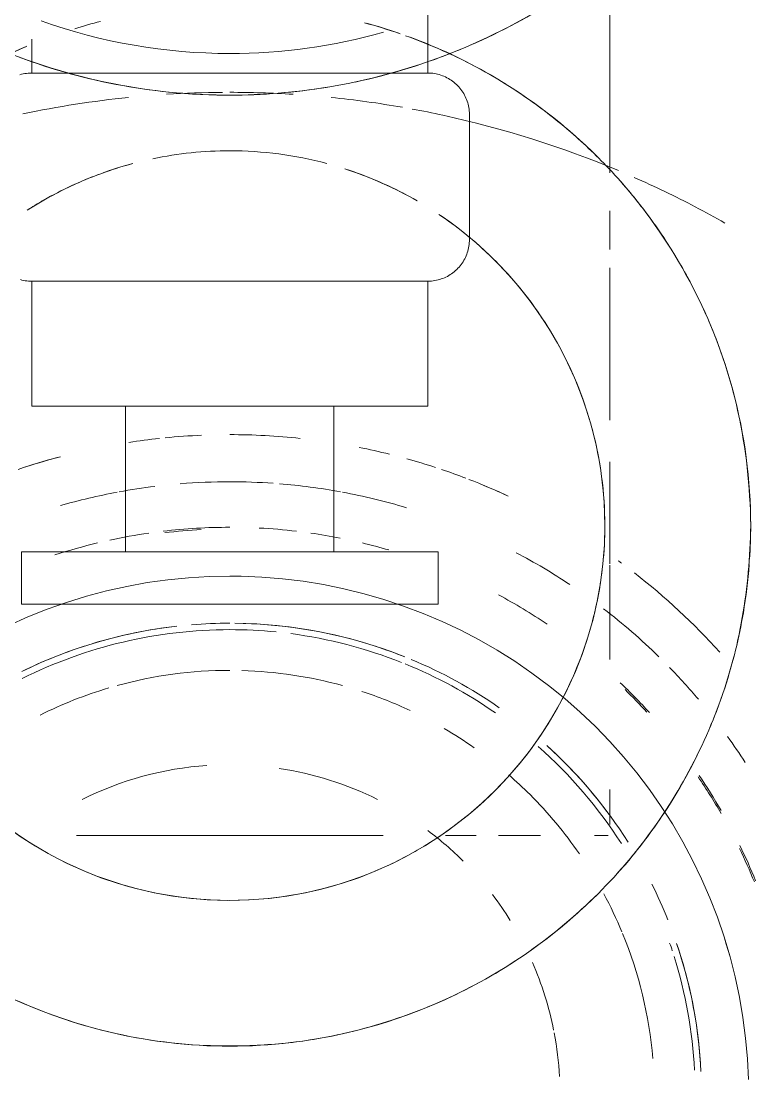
# Model space of a CAD drawing. Header units: millimetres. Extents: x -4000 to 187956, y -58990 to 162485.
# Drawn here: x 158749.1 to 158784.2, y 1749.3 to 1800.1 of the extents above; entities that cross this region are included whole.
import ezdxf

# ---------------------------------------------------------------- set-up
doc = ezdxf.new("R2010")
doc.units = ezdxf.units.MM
doc.layers.add('P-SANR-FIXT', color=6, linetype='Continuous', lineweight=9)

# ---------------------------------------------------------------- blocks, each defined once
blk = doc.blocks.new('C307 - C307-V895-FFS - TANG 1')
at = {"layer": 'P-SANR-FIXT', "color": 90}
for p, q in [((-24.895, 149.273), (-24.846, 148.278)), ((-24.895, 149.273), (-24.846, 148.278)), ((-24.846, 148.278), (-24.757, 147.286)), ((-24.757, 147.286), (-24.629, 146.298)), ((-24.629, 146.298), (-24.461, 145.316)), ((-24.461, 145.316), (-24.254, 144.341)), ((-24.254, 144.341), (-24.009, 143.376)), ((-24.009, 143.376), (-23.831, 142.779)), ((-23.831, 142.779), (-23.725, 142.421)), ((-23.725, 142.421), (-23.402, 141.479)), ((-23.402, 141.479), (-23.043, 140.55)), ((-23.402, 141.479), (-23.043, 140.55)), ((-22.214, 138.738), (-21.746, 137.859)), ((-18.153, 137.555), (-17.5, 137.555)), ((-14.914, 137.555), (-12.897, 137.555)), ((-14.914, 137.555), (-12.897, 137.555)), ((-11.816, 137.555), (-10.359, 137.555)), ((-11.816, 137.555), (-10.359, 137.555)), ((-7.353, 137.555), (0, 137.555)), ((-6.98, 137.555), (-3.903, 137.555)), ((-3.558, 137.555), (0, 137.555)), ((0, 137.555), (3.558, 137.555)), ((0, 137.555), (7.353, 137.555)), ((3.903, 137.555), (6.98, 137.555)), ((-21.243, 136.999), (-20.706, 136.16)), ((-18.24, 137.033), (-18.24, 135.338)), ((-20.706, 136.16), (-20.136, 135.343)), ((-20.706, 136.16), (-20.136, 135.343)), ((-20.136, 135.343), (-19.534, 134.549)), ((-19.534, 134.549), (-18.9, 133.781)), ((-18.9, 133.781), (-18.237, 133.038)), ((-18.237, 133.038), (-17.544, 132.322)), ((-18.237, 133.038), (-17.544, 132.322)), ((-17.544, 132.322), (-16.823, 131.635)), ((-17.544, 132.322), (-16.823, 131.635)), ((-16.823, 131.635), (-16.075, 130.977)), ((-16.823, 131.635), (-16.075, 130.977)), ((-16.075, 130.977), (-15.301, 130.349)), ((-16.075, 130.977), (-15.301, 130.349)), ((-15.301, 130.349), (-14.503, 129.753)), ((-15.301, 130.349), (-14.503, 129.753)), ((-14.503, 129.753), (-13.682, 129.189)), ((-14.503, 129.753), (-13.682, 129.189)), ((-18.24, 129.104), (-18.24, 127.727)), ((-13.682, 129.189), (-12.839, 128.659)), ((-13.682, 129.189), (-12.839, 128.659)), ((-12.839, 128.659), (-11.975, 128.162)), ((-12.839, 128.659), (-11.975, 128.162)), ((-11.975, 128.162), (-11.092, 127.701)), ((-11.975, 128.162), (-11.092, 127.701)), ((-18.24, 127.727), (-18.24, 124.578)), ((-11.092, 127.701), (-10.192, 127.275)), ((-11.092, 127.701), (-10.192, 127.275)), ((-10.192, 127.275), (-9.275, 126.886)), ((-10.192, 127.275), (-9.275, 126.886)), ((8.774, 126.691), (9.699, 127.06)), ((8.774, 126.691), (9.699, 127.06)), ((9.699, 127.06), (10.608, 127.467)), ((9.699, 127.06), (10.608, 127.467)), ((-9.275, 126.886), (-8.343, 126.533)), ((-9.275, 126.886), (-8.343, 126.533)), ((-8.343, 126.533), (-7.398, 126.218)), ((7.834, 126.359), (8.774, 126.691)), ((7.834, 126.359), (8.774, 126.691)), ((-7.398, 126.218), (-6.441, 125.942)), ((-6.441, 125.942), (-5.474, 125.703)), ((-5.474, 125.703), (-4.498, 125.504)), ((-4.498, 125.504), (-3.515, 125.344)), ((-4.498, 125.504), (-3.515, 125.344)), ((3.968, 125.412), (4.948, 125.591)), ((3.968, 125.412), (4.948, 125.591)), ((4.948, 125.591), (5.92, 125.808)), ((4.948, 125.591), (5.92, 125.808)), ((-3.515, 125.344), (-2.526, 125.223)), ((-2.526, 125.223), (-1.533, 125.142)), ((-1.533, 125.142), (-0.538, 125.1)), ((-1.533, 125.142), (-0.538, 125.1)), ((-0.538, 125.1), (0, 125.094)), ((-0.538, 125.1), (0, 125.094)), ((0, 125.094), (0.996, 125.114)), ((0, 125.094), (0.996, 125.114)), ((0.996, 125.114), (1.99, 125.174)), ((0.996, 125.114), (1.99, 125.174)), ((1.99, 125.174), (2.982, 125.273)), ((2.982, 125.273), (3.968, 125.412)), ((-18.24, 124.515), (-18.24, 119.612)), ((-18.24, 117.61), (-18.24, 110.292)), ((-18.24, 109.415), (-18.24, 107.554)), ((0.103, 100.937), (0, 100.937)), ((1.239, 100.937), (0.861, 100.937)), ((1.615, 100.937), (1.239, 100.937)), ((1.988, 100.937), (1.615, 100.937)), ((4.809, 100.937), (4.478, 100.937)), ((4.72, 100.937), (5.046, 100.937)), ((5.133, 100.937), (4.809, 100.937)), ((5.448, 100.937), (5.133, 100.937)), ((5.755, 100.937), (5.448, 100.937)), ((5.673, 100.937), (5.974, 100.937)), ((6.053, 100.937), (5.755, 100.937)), ((5.974, 100.937), (6.264, 100.937)), ((6.341, 100.937), (6.053, 100.937))]:
    blk.add_line(p, q, dxfattribs=at)
at = {"layer": 'P-SANR-FIXT', "color": 250}
for p, q in [((-10, 126.437), (-10, 123.937)), ((0, 126.437), (-10, 126.437)), ((10, 126.437), (0, 126.437)), ((10, 123.937), (10, 126.437)), ((-10, 123.937), (0, 123.937)), ((-5, 123.937), (-5, 116.937)), ((0, 123.937), (10, 123.937)), ((5, 116.937), (5, 123.937)), ((-9.5, 116.937), (-9.5, 110.937)), ((-9.5, 116.937), (0, 116.937)), ((0, 116.937), (9.5, 116.937)), ((9.5, 110.937), (9.5, 116.937)), ((-9.5, 110.937), (0, 110.937)), ((0, 110.937), (9.5, 110.937)), ((-11.5, 108.937), (-11.5, 102.937)), ((-9.5, 100.937), (-9.5, 99.096)), ((-9.5, 100.937), (-1.779, 100.937)), ((6.822, 100.937), (9.5, 100.937)), ((9.5, 99.313), (9.5, 100.937))]:
    blk.add_line(p, q, dxfattribs=at)
at = {"layer": 'P-SANR-FIXT', "color": 253}
for p, q in [((0, 126.437), (-8.66, 126.437)), ((8.66, 126.437), (0, 126.437)), ((-8.268, 123.937), (-5.684, 123.937)), ((-5, 123.937), (0, 123.937)), ((0, 123.937), (5, 123.937)), ((5.684, 123.937), (8.66, 123.937)), ((-8.227, 116.937), (-5.646, 116.937)), ((-5, 116.937), (0, 116.937)), ((0, 116.937), (5, 116.937)), ((5.646, 116.937), (8.227, 116.937)), ((-8.118, 110.937), (0, 110.937)), ((0, 110.937), (8.227, 110.937)), ((-8.227, 100.937), (-1.779, 100.937)), ((-1.779, 100.937), (0, 100.937)), ((0, 100.937), (6.822, 100.937)), ((6.822, 100.937), (8.227, 100.937)), ((-9.5, 99.096), (-9.5, 96.509))]:
    blk.add_line(p, q, dxfattribs=at)
at = {"layer": 'P-SANR-FIXT', "color": 254}
for p, q in [((-8.66, 123.937), (-8.268, 123.937)), ((-5.684, 123.937), (0, 123.937)), ((-5, 123.937), (0, 123.937)), ((0, 123.937), (5, 123.937)), ((0, 123.937), (5.684, 123.937)), ((-5.646, 116.937), (0, 116.937)), ((-5, 116.937), (0, 116.937)), ((0, 116.937), (5.646, 116.937)), ((0, 116.937), (5, 116.937)), ((-8.227, 110.937), (-8.118, 110.937)), ((0, 110.937), (0.38, 110.937)), ((-18.24, 105.726), (-18.24, 95.069)), ((-2.988, 100.937), (-3.347, 100.937)), ((-2.625, 100.937), (-2.988, 100.937)), ((-2.258, 100.937), (-2.625, 100.937)), ((-1.887, 100.937), (-2.258, 100.937)), ((-1.514, 100.937), (-1.887, 100.937)), ((-1.779, 100.937), (0, 100.937)), ((-1.137, 100.937), (-1.514, 100.937)), ((-0.759, 100.937), (-1.137, 100.937)), ((-0.38, 100.937), (-0.759, 100.937)), ((0, 100.937), (-0.38, 100.937)), ((0, 100.937), (0.38, 100.937)), ((0, 100.937), (6.822, 100.937)), ((0.38, 100.937), (0.759, 100.937)), ((0.759, 100.937), (1.137, 100.937)), ((1.137, 100.937), (1.514, 100.937)), ((1.514, 100.937), (1.887, 100.937)), ((1.887, 100.937), (2.258, 100.937)), ((2.258, 100.937), (2.625, 100.937)), ((2.625, 100.937), (2.988, 100.937)), ((2.988, 100.937), (3.347, 100.937)), ((3.347, 100.937), (3.699, 100.937)), ((3.699, 100.937), (4.046, 100.937)), ((4.046, 100.937), (4.387, 100.937)), ((4.387, 100.937), (4.72, 100.937)), ((6.619, 100.937), (6.341, 100.937)), ((6.886, 100.937), (6.619, 100.937))]:
    blk.add_line(p, q, dxfattribs=at)
at = {"layer": 'P-SANR-FIXT', "color": 90, "flags": 128}
for points in [[(-24.846, 148.278), (-24.757, 147.286), (-24.629, 146.298), (-24.461, 145.316), (-24.254, 144.341), (-24.009, 143.376), (-23.725, 142.421), (-23.402, 141.479)], [(-23.043, 140.55), (-22.647, 139.636), (-22.214, 138.738), (-21.746, 137.859), (-21.243, 136.999)], [(-23.043, 140.55), (-22.647, 139.636), (-22.214, 138.738)], [(-21.746, 137.859), (-21.243, 136.999), (-20.706, 136.16)], [(-20.136, 135.343), (-19.534, 134.549), (-18.9, 133.781), (-18.237, 133.038)], [(-8.343, 126.533), (-7.398, 126.218), (-6.441, 125.942)], [(5.92, 125.808), (6.883, 126.064), (7.834, 126.359)], [(5.92, 125.808), (6.883, 126.064), (7.834, 126.359)], [(-6.441, 125.942), (-5.474, 125.703), (-4.498, 125.504)], [(-3.515, 125.344), (-2.526, 125.223), (-1.533, 125.142)], [(1.99, 125.174), (2.982, 125.273), (3.968, 125.412)], [(0.861, 100.937), (0.482, 100.937), (0.103, 100.937)], [(4.478, 100.937), (4.139, 100.937), (3.794, 100.937), (3.442, 100.937), (3.086, 100.937), (2.724, 100.937), (2.358, 100.937), (1.988, 100.937)], [(5.046, 100.937), (5.364, 100.937), (5.673, 100.937)]]:
    blk.add_lwpolyline(points, dxfattribs=at)
at = {"layer": 'P-SANR-FIXT', "color": 250, "flags": 128}
for points in [[(-11.5, 108.937), (-11.498, 109.017), (-11.494, 109.097), (-11.486, 109.177), (-11.474, 109.256), (-11.46, 109.334), (-11.443, 109.413), (-11.422, 109.49), (-11.398, 109.566), (-11.372, 109.642), (-11.342, 109.716), (-11.31, 109.789), (-11.274, 109.861), (-11.236, 109.931), (-11.195, 110), (-11.151, 110.066), (-11.104, 110.132), (-11.055, 110.195), (-11.004, 110.256), (-10.95, 110.315), (-10.893, 110.372), (-10.835, 110.426), (-10.774, 110.479), (-10.712, 110.528), (-10.647, 110.576), (-10.581, 110.62), (-10.512, 110.662), (-10.443, 110.701), (-10.371, 110.737), (-10.299, 110.771), (-10.225, 110.801), (-10.15, 110.829), (-10.073, 110.853), (-9.996, 110.875), (-9.918, 110.893), (-9.84, 110.908), (-9.761, 110.92), (-9.681, 110.929), (-9.602, 110.935), (-9.522, 110.937), (-9.5, 110.937)], [(-9.5, 110.937), (-9.492, 110.937), (-9.47, 110.937), (-9.432, 110.937), (-9.379, 110.937), (-9.311, 110.937), (-9.228, 110.937), (-9.13, 110.937), (-9.018, 110.937), (-8.891, 110.937), (-8.75, 110.937), (-8.595, 110.937), (-8.426, 110.937), (-8.244, 110.937), (-8.05, 110.937)], [(0, 110.937), (-0.38, 110.937), (-0.759, 110.937), (-1.137, 110.937), (-1.514, 110.937), (-1.887, 110.937), (-2.258, 110.937), (-2.625, 110.937), (-2.988, 110.937), (-3.347, 110.937), (-3.699, 110.937), (-4.046, 110.937), (-4.387, 110.937), (-4.72, 110.937), (-5.046, 110.937), (-5.364, 110.937), (-5.673, 110.937), (-5.974, 110.937), (-6.264, 110.937), (-6.545, 110.937), (-6.815, 110.937), (-7.074, 110.937), (-7.322, 110.937), (-7.558, 110.937), (-7.782, 110.937), (-7.994, 110.937), (-8.193, 110.937), (-8.379, 110.937), (-8.551, 110.937), (-8.71, 110.937), (-8.854, 110.937), (-8.985, 110.937), (-9.101, 110.937), (-9.203, 110.937), (-9.29, 110.937), (-9.362, 110.937), (-9.419, 110.937), (-9.461, 110.937), (-9.488, 110.937), (-9.499, 110.937)], [(-8.049, 110.937), (-7.841, 110.937), (-7.62, 110.937), (-7.387, 110.937)], [(9.5, 110.937), (9.492, 110.937), (9.47, 110.937), (9.432, 110.937), (9.379, 110.937), (9.311, 110.937), (9.228, 110.937), (9.13, 110.937), (9.018, 110.937), (8.891, 110.937), (8.75, 110.937), (8.595, 110.937), (8.426, 110.937), (8.244, 110.937), (8.049, 110.937), (7.841, 110.937), (7.62, 110.937), (7.387, 110.937), (7.142, 110.937), (6.886, 110.937), (6.619, 110.937), (6.341, 110.937), (6.053, 110.937), (5.755, 110.937), (5.448, 110.937), (5.133, 110.937), (4.809, 110.937), (4.478, 110.937), (4.139, 110.937), (3.794, 110.937), (3.442, 110.937), (3.086, 110.937), (2.724, 110.937), (2.358, 110.937), (1.988, 110.937), (1.615, 110.937), (1.239, 110.937), (0.861, 110.937), (0.482, 110.937), (0.103, 110.937), (0, 110.937)], [(7.322, 110.937), (7.558, 110.937), (7.782, 110.937), (7.994, 110.937), (8.193, 110.937), (8.379, 110.937), (8.551, 110.937), (8.71, 110.937), (8.854, 110.937), (8.985, 110.937), (9.101, 110.937), (9.203, 110.937), (9.29, 110.937), (9.362, 110.937), (9.419, 110.937), (9.461, 110.937), (9.488, 110.937), (9.499, 110.937)], [(9.5, 110.937), (9.58, 110.936), (9.66, 110.931), (9.739, 110.923), (9.819, 110.912), (9.897, 110.897), (9.975, 110.88), (10.053, 110.859)], [(-9.5, 100.937), (-9.58, 100.939), (-9.66, 100.944), (-9.739, 100.952), (-9.819, 100.963), (-9.897, 100.977), (-9.975, 100.994), (-10.053, 101.015), (-10.129, 101.039), (-10.205, 101.065), (-10.279, 101.095), (-10.352, 101.128), (-10.424, 101.163), (-10.494, 101.201), (-10.562, 101.243), (-10.629, 101.286), (-10.694, 101.333), (-10.758, 101.382), (-10.819, 101.434), (-10.878, 101.487), (-10.935, 101.544), (-10.989, 101.602), (-11.041, 101.663), (-11.091, 101.725), (-11.138, 101.79), (-11.183, 101.857), (-11.225, 101.925), (-11.264, 101.994), (-11.3, 102.066), (-11.334, 102.138), (-11.364, 102.212), (-11.392, 102.288), (-11.416, 102.364), (-11.437, 102.441), (-11.456, 102.519), (-11.471, 102.597), (-11.483, 102.676), (-11.492, 102.756), (-11.497, 102.836), (-11.5, 102.916), (-11.5, 102.937)], [(10.073, 101.021), (9.996, 101), (9.918, 100.981), (9.84, 100.966), (9.761, 100.954), (9.681, 100.945), (9.602, 100.94), (9.522, 100.937), (9.5, 100.937)], [(0, 102), (-1.16, 101.977), (-2.318, 101.907), (-3.472, 101.791), (-4.62, 101.63), (-5.761, 101.422), (-6.893, 101.169), (-8.014, 100.871), (-9.122, 100.528), (-10.216, 100.141), (-11.293, 99.711), (-12.352, 99.238), (-13.392, 98.723), (-14.41, 98.167)], [(13.944, 98.428), (12.916, 98.965), (11.867, 99.461), (10.8, 99.914), (9.715, 100.324), (8.614, 100.691), (7.5, 101.013), (6.374, 101.291), (5.237, 101.523), (4.092, 101.71), (2.941, 101.85), (1.785, 101.945), (0.626, 101.993), (0, 102)], [(-9.5, 100.937), (-9.492, 100.937), (-9.47, 100.937), (-9.432, 100.937), (-9.379, 100.937), (-9.311, 100.937), (-9.228, 100.937), (-9.13, 100.937), (-9.018, 100.937), (-8.891, 100.937), (-8.75, 100.937), (-8.595, 100.937), (-8.426, 100.937), (-8.244, 100.937), (-8.05, 100.937)], [(-7.322, 100.937), (-7.558, 100.937), (-7.782, 100.937), (-7.994, 100.937), (-8.193, 100.937), (-8.379, 100.937), (-8.551, 100.937), (-8.71, 100.937), (-8.854, 100.937), (-8.985, 100.937), (-9.101, 100.937), (-9.203, 100.937), (-9.29, 100.937), (-9.362, 100.937), (-9.419, 100.937), (-9.461, 100.937), (-9.488, 100.937), (-9.499, 100.937)], [(-8.049, 100.937), (-7.841, 100.937), (-7.62, 100.937), (-7.387, 100.937), (-7.142, 100.937), (-6.886, 100.937), (-6.619, 100.937), (-6.341, 100.937), (-6.053, 100.937), (-5.755, 100.937), (-5.448, 100.937), (-5.133, 100.937), (-4.809, 100.937), (-4.478, 100.937), (-4.139, 100.937), (-3.794, 100.937), (-3.442, 100.937)], [(6.815, 100.937), (7.074, 100.937), (7.322, 100.937), (7.558, 100.937), (7.782, 100.937), (7.994, 100.937), (8.193, 100.937), (8.379, 100.937), (8.551, 100.937), (8.71, 100.937), (8.854, 100.937), (8.985, 100.937), (9.101, 100.937), (9.203, 100.937), (9.29, 100.937), (9.362, 100.937), (9.419, 100.937), (9.461, 100.937), (9.488, 100.937), (9.499, 100.937)], [(9.5, 100.937), (9.492, 100.937), (9.47, 100.937), (9.432, 100.937), (9.379, 100.937), (9.311, 100.937), (9.228, 100.937), (9.13, 100.937), (9.018, 100.937), (8.891, 100.937), (8.75, 100.937), (8.595, 100.937), (8.426, 100.937), (8.244, 100.937), (8.049, 100.937), (7.841, 100.937), (7.62, 100.937), (7.387, 100.937)]]:
    blk.add_lwpolyline(points, dxfattribs=at)
at = {"layer": 'P-SANR-FIXT', "color": 253, "flags": 128}
for points in [[(-7.387, 110.937), (-7.142, 110.937), (-6.886, 110.937), (-6.619, 110.937), (-6.341, 110.937), (-6.053, 110.937), (-5.755, 110.937), (-5.448, 110.937), (-5.133, 110.937), (-4.809, 110.937), (-4.478, 110.937), (-4.139, 110.937), (-3.794, 110.937), (-3.442, 110.937), (-3.086, 110.937), (-2.724, 110.937), (-2.358, 110.937), (-1.988, 110.937), (-1.615, 110.937), (-1.239, 110.937), (-0.861, 110.937), (-0.482, 110.937), (-0.103, 110.937), (0, 110.937)], [(0.38, 110.937), (0.759, 110.937), (1.137, 110.937), (1.514, 110.937), (1.887, 110.937), (2.258, 110.937), (2.625, 110.937), (2.988, 110.937), (3.347, 110.937), (3.699, 110.937), (4.046, 110.937), (4.387, 110.937), (4.72, 110.937), (5.046, 110.937), (5.364, 110.937), (5.673, 110.937), (5.974, 110.937), (6.264, 110.937), (6.545, 110.937), (6.815, 110.937), (7.074, 110.937), (7.322, 110.937)], [(-3.347, 100.937), (-3.699, 100.937), (-4.046, 100.937), (-4.387, 100.937), (-4.72, 100.937), (-5.046, 100.937), (-5.364, 100.937), (-5.673, 100.937), (-5.974, 100.937), (-6.264, 100.937), (-6.545, 100.937), (-6.815, 100.937), (-7.074, 100.937), (-7.322, 100.937)], [(-3.442, 100.937), (-3.086, 100.937), (-2.724, 100.937), (-2.358, 100.937), (-1.988, 100.937), (-1.615, 100.937), (-1.239, 100.937), (-0.861, 100.937), (-0.482, 100.937), (-0.103, 100.937), (0, 100.937)], [(6.264, 100.937), (6.545, 100.937), (6.815, 100.937)], [(7.387, 100.937), (7.142, 100.937), (6.886, 100.937)]]:
    blk.add_lwpolyline(points, dxfattribs=at)
at = {"layer": 'P-SANR-FIXT', "color": 90}
for centre, radius, start, end in [((0, 150), 22.642, 182.7984, 198.7151), ((0, 150), 22.642, 182.7984, 198), ((0, 150), 22.642, 182.7984, 198), ((0, 150), 15.849, 183.1281, 190.7884), ((0, 150), 15.849, 183.1281, 190.7884), ((0, 150), 22.332, 183.0176, 197.305), ((0, 150), 20.377, 184.9001, 202.3248), ((0, 150), 15.849, 191.2678, 203.6214), ((0, 150), 15.849, 191.2678, 203.6214), ((0, 150), 22.642, 198, 198.7151), ((0, 150), 22.642, 198, 198.7151), ((0, 150), 22.332, 198, 199.0331), ((0, 150), 20.377, 202.5531, 208.2528), ((0, 150), 22.642, 201.7578, 206.5231), ((0, 150), 22.642, 201.7578, 206.5231), ((0, 150), 22.642, 201.7578, 206.5231), ((0, 150), 15.849, 211.8522, 217.3132), ((0, 150), 15.849, 211.8522, 217.3132), ((0, 150), 27.248, 202.1485, 206.0651), ((0, 150), 27.17, 202.0835, 205.8037), ((0, 150), 15.849, 225, 233.1497), ((0, 150), 15.849, 225, 233.1497), ((0, 150), 20.377, 214.5724, 225), ((0, 150), 22.642, 212.3827, 227.7537), ((0, 150), 22.332, 212.7022, 228.4738), ((0, 150), 22.642, 216, 227.7537), ((0, 150), 22.642, 216, 227.7537), ((0, 150), 27.248, 210.0406, 214.2403), ((0, 150), 27.17, 209.7853, 214.1881), ((0, 150), 15.849, 243.427, 261.4001), ((0, 150), 15.849, 243.427, 261.4001), ((0, 150), 15.849, 273.966, 296.573), ((0, 150), 15.849, 273.966, 296.573), ((0, 150), 20.377, 225, 228.9), ((0, 150), 29.434, 212.822, 215.753), ((0, 150), 20.377, 234.8437, 239.6583), ((0, 150), 27.248, 222.325, 226.5583), ((0, 150), 27.17, 222.5496, 225.7215), ((0, 150), 22.332, 235.1633, 247.866), ((0, 150), 20.377, 286.564, 296.5224), ((0, 150), 22.642, 235.1644, 247.4024), ((0, 150), 22.642, 235.1644, 247.4024), ((0, 150), 22.642, 235.1644, 247.4024), ((0, 150), 20.377, 244.8586, 251.8669), ((0, 150), 29.434, 220.1727, 224.1947), ((0, 150), 20.377, 254.6075, 268.3627), ((0, 150), 20.377, 270, 285.3925), ((0, 150), 22.332, 270, 296.5128), ((0, 150), 22.642, 276.4389, 296.1506), ((0, 150), 22.642, 288, 296.1506), ((0, 150), 22.642, 288, 296.1506), ((0, 150), 22.332, 248.3582, 262.4779), ((0, 150), 31.698, 222.0904, 232.2264), ((0, 150), 31.698, 222.0904, 232.2264), ((0, 150), 29.434, 225.6122, 232.4426), ((0, 150), 22.642, 248.2235, 269.3813), ((0, 150), 22.642, 248.2235, 252), ((0, 150), 22.642, 248.2235, 252), ((0, 150), 22.642, 253.1173, 269.3813), ((0, 150), 22.642, 253.1173, 269.3813), ((0, 150), 22.642, 276.4389, 286.8827), ((0, 150), 22.642, 276.4389, 286.8827), ((0, 150), 22.332, 264.2753, 270), ((0, 150), 27.248, 236.0199, 241.743), ((0, 150), 22.642, 270, 274.6539), ((0, 150), 22.642, 270, 274.6539), ((0, 150), 22.642, 270, 274.6539), ((0, 150), 29.434, 236.3322, 242.164), ((0, 150), 31.698, 233.6375, 234), ((0, 150), 31.698, 233.6375, 234), ((0, 150), 27.248, 283.4723, 287.9599), ((0, 150), 27.248, 253.74, 256.5008), ((0, 150), 27.248, 258.7895, 261.8022), ((0, 150), 27.248, 263.2483, 267.043), ((0, 150), 27.248, 270, 276.7517), ((0, 150), 27.17, 272.8921, 276.6036), ((0, 150), 27.248, 278.1978, 282.1974), ((0, 150), 29.434, 253.2489, 259.4206), ((0, 150), 29.434, 280.5794, 286.0239), ((0, 150), 31.698, 245.0797, 248.777), ((0, 150), 31.698, 245.0797, 247.6635), ((0, 150), 29.434, 259.5959, 265.3667), ((0, 150), 29.434, 277.0238, 280.4041), ((0, 150), 31.698, 249.0471, 251.2967), ((0, 150), 31.698, 249.0471, 251.2967), ((0, 150), 29.434, 265.9334, 270), ((0, 150), 29.434, 270, 274.6333), ((0, 150), 31.698, 251.8571, 254.4454), ((0, 150), 31.698, 251.8571, 254.4454), ((0, 150), 31.698, 284.87, 288.679), ((0, 150), 31.698, 284.87, 288), ((0, 150), 31.698, 256.0128, 258.7124), ((0, 150), 31.698, 256.0128, 258.7124), ((0, 150), 31.698, 263.8742, 270), ((0, 150), 31.698, 263.8742, 270), ((0, 150), 31.698, 272.4528, 275.6116), ((0, 150), 31.698, 272.4528, 275.6116), ((0, 150), 31.698, 276.1258, 278.787), ((0, 150), 31.698, 276.1258, 278.787), ((0, 122.671), 18, 300, 302.6849), ((0, 122.671), 18, 240, 252.1244), ((0, 122.671), 18, 285, 300), ((0, 122.671), 18, 255, 270), ((0, 122.671), 18, 270, 281.8578), ((0, 150), 48.136, 257.7382, 259.5161), ((0, 150), 48.136, 275.7909, 281.9023), ((0, 150), 48.136, 260.0886, 264.2091), ((0, 150), 48.136, 266.3812, 270), ((0, 150), 48.136, 270.4214, 273.6188), ((0, 122.671), 25, 251.0699, 254.8314)]:
    blk.add_arc(centre, radius, start, end, dxfattribs=at)
at = {"layer": 'P-SANR-FIXT', "color": 250}
for centre, radius, start, end in [((0, 122.671), 25, 96.7072, 101.983), ((0, 122.671), 25, 78.0068, 83.2797), ((0, 122.671), 18, 0, 180), ((0, 122.671), 25, 138.0053, 143.2965), ((0, 122.671), 25, 156.656, 161.9532), ((0, 122.671), 18, 180, 236.1401), ((0, 73), 29, 90, 99.2562)]:
    blk.add_arc(centre, radius, start, end, dxfattribs=at)
at = {"layer": 'P-SANR-FIXT', "color": 253}
for centre, radius, start, end in [((0, 122.671), 25, 83.2797, 96.7072), ((0, 122.671), 25, 101.983, 120), ((0, 122.671), 25, 60, 78.0068), ((0, 122.671), 25, 120.037, 135), ((0, 122.671), 18, 15, 116.7184), ((0, 122.671), 18, 120, 165), ((0, 122.671), 25, 143.2965, 153.7916), ((0, 122.671), 25, 161.9532, 170.3699), ((0, 122.671), 25, 198.0468, 203.344), ((0, 122.671), 25, 216.7035, 221.3008), ((0, 122.671), 18, 293.2239, 302.6849), ((0, 122.671), 18, 240, 246.7761), ((0, 73), 29, 69.5831, 90), ((0, 73), 29, 101.9666, 112.4496), ((0, 73), 29, 113.4386, 123.073), ((0, 73), 27, 90, 105.8399), ((0, 73), 27, 70.4069, 90)]:
    blk.add_arc(centre, radius, start, end, dxfattribs=at)
at = {"layer": 'P-SANR-FIXT', "color": 254}
for centre, radius, start, end in [((0, 122.671), 18, 116.7184, 120), ((0, 122.671), 18, 165, 173.7843), ((0, 122.671), 25, 170.3699, 175.7246), ((0, 122.671), 18, 174.0619, 180), ((0, 122.671), 25, 176.303, 180), ((0, 122.671), 25, 180, 195), ((0, 122.671), 18, 180, 195), ((0, 122.671), 18, 196.3883, 210), ((0, 122.671), 25, 195, 198.0468), ((0, 122.671), 18, 210, 225), ((0, 122.671), 25, 203.344, 210), ((0, 122.671), 25, 212.5466, 216.7035), ((0, 122.671), 18, 226.3924, 236.1401), ((0, 150), 48.136, 240.4141, 244.2857), ((0, 150), 48.136, 244.2857, 246.2296), ((0, 122.671), 18, 246.7761, 252.1244), ((0, 122.671), 18, 285, 293.2239), ((0, 150), 48.136, 247.1987, 257.7382), ((0, 122.671), 18, 255, 270), ((0, 122.671), 25, 225, 239.963), ((0, 122.671), 18, 270, 281.8578), ((0, 122.671), 25, 240, 249.7241), ((0, 122.671), 25, 292.9529, 300)]:
    blk.add_arc(centre, radius, start, end, dxfattribs=at)
at = {"layer": 'P-SANR-FIXT', "color": 250}
for points, knots in [([(-25, 122.671), (-24.982, 124.186), (-24.709, 127.134), (-23.619, 131.258), (-21.738, 135.245), (-19.247, 138.834), (-16.146, 141.906), (-12.581, 144.43), (-8.605, 146.261), (-4.887, 147.281), (-1.666, 147.657), (2.049, 147.697), (6.482, 147.019), (10.842, 145.322), (13.902, 143.506), (16.105, 141.846), (18.119, 139.964), (20.433, 137.268), (23.822, 131.682), (24.954, 126.459), (25, 122.671)], [0, 0, 0, 0, 0.055556, 0.111111, 0.166667, 0.222222, 0.277778, 0.333333, 0.388889, 0.444444, 0.479167, 0.513889, 0.583333, 0.652778, 0.6875, 0.722222, 0.756944, 0.791667, 0.861111, 1, 1, 1, 1]), ([(-19.144, 106.593), (-19.374, 106.867), (-20.717, 108.545), (-23.824, 113.66), (-24.956, 118.884), (-25, 122.671)], [0.7777778, 0.7777778, 0.7777778, 0.7777778, 0.7916667, 0.8611111, 1, 1, 1, 1])]:
    blk.add_open_spline(points, degree=3, knots=knots, dxfattribs=at)
at = {"layer": 'P-SANR-FIXT', "color": 253}
for points, knots in [([(-8.437, 99.146), (-9.516, 99.534), (-11.416, 100.361), (-13.9, 101.834), (-16.1, 103.49), (-17.844, 105.119), (-18.799, 106.182), (-19.144, 106.593)], [0.6094781, 0.6094781, 0.6094781, 0.6094781, 0.6527778, 0.6875, 0.7222222, 0.7569444, 0.7777778, 0.7777778, 0.7777778, 0.7777778]), ([(19.152, 106.603), (18.221, 105.493), (16.151, 103.441), (12.942, 101.167), (10.728, 100.071), (9.793, 99.676)], [0.2222222, 0.2222222, 0.2222222, 0.2222222, 0.2777778, 0.3333333, 0.372096, 0.372096, 0.372096, 0.372096])]:
    blk.add_open_spline(points, degree=3, knots=knots, dxfattribs=at)
at = {"layer": 'P-SANR-FIXT', "color": 90}
for points in [[(-6.462, 98.526), (-7.035, 98.68), (-7.607, 98.857), (-8.173, 99.053)], [(7.445, 98.813), (7.035, 98.684), (6.621, 98.565), (6.205, 98.457)]]:
    blk.add_open_spline(points, degree=3, dxfattribs=at)
blk = doc.blocks.new('C307 - C307-V948-FFS - TANG 1')
at = {"layer": 'P-SANR-FIXT', "color": 90}
for p, q in [((-24.895, 149.273), (-24.846, 148.278)), ((-24.895, 149.273), (-24.846, 148.278)), ((-24.846, 148.278), (-24.757, 147.286)), ((-24.846, 148.278), (-24.757, 147.286)), ((-24.757, 147.286), (-24.629, 146.298)), ((-24.757, 147.286), (-24.629, 146.298)), ((-24.629, 146.298), (-24.461, 145.316)), ((-24.629, 146.298), (-24.461, 145.316)), ((-24.461, 145.316), (-24.254, 144.341)), ((-24.461, 145.316), (-24.254, 144.341)), ((-24.254, 144.341), (-24.009, 143.376)), ((-24.254, 144.341), (-24.009, 143.376)), ((-24.009, 143.376), (-23.725, 142.421)), ((-24.009, 143.376), (-23.831, 142.779)), ((-23.831, 142.779), (-23.725, 142.421)), ((-23.725, 142.421), (-23.402, 141.479)), ((-23.725, 142.421), (-23.402, 141.479)), ((-23.402, 141.479), (-23.043, 140.55)), ((-23.402, 141.479), (-23.043, 140.55)), ((-23.043, 140.55), (-22.647, 139.636)), ((-23.043, 140.55), (-22.647, 139.636)), ((-22.647, 139.636), (-22.214, 138.738)), ((-22.647, 139.636), (-22.214, 138.738)), ((-22.214, 138.738), (-21.746, 137.859)), ((-22.214, 138.738), (-21.746, 137.859)), ((-21.746, 137.859), (-21.243, 136.999)), ((-21.746, 137.859), (-21.243, 136.999)), ((-18.153, 137.555), (-17.5, 137.555)), ((-14.914, 137.555), (-12.897, 137.555)), ((-14.914, 137.555), (-12.897, 137.555)), ((-11.816, 137.555), (-10.359, 137.555)), ((-11.816, 137.555), (-10.359, 137.555)), ((-7.353, 137.555), (0, 137.555)), ((-6.98, 137.555), (-3.903, 137.555)), ((-3.558, 137.555), (0, 137.555)), ((0, 137.555), (3.558, 137.555)), ((0, 137.555), (7.353, 137.555)), ((3.903, 137.555), (6.98, 137.555)), ((-21.243, 136.999), (-20.706, 136.16)), ((-21.243, 136.999), (-20.706, 136.16)), ((-18.24, 137.033), (-18.24, 135.338)), ((-20.706, 136.16), (-20.136, 135.343)), ((-20.706, 136.16), (-20.136, 135.343)), ((-20.136, 135.343), (-19.534, 134.549)), ((-20.136, 135.343), (-19.534, 134.549)), ((-19.534, 134.549), (-18.9, 133.781)), ((-19.534, 134.549), (-18.9, 133.781)), ((-18.9, 133.781), (-18.237, 133.038)), ((-18.9, 133.781), (-18.237, 133.038)), ((-18.237, 133.038), (-17.544, 132.322)), ((-18.237, 133.038), (-17.544, 132.322)), ((-17.544, 132.322), (-16.823, 131.635)), ((-17.544, 132.322), (-16.823, 131.635)), ((-16.823, 131.635), (-16.075, 130.977)), ((-16.823, 131.635), (-16.075, 130.977)), ((-16.075, 130.977), (-15.301, 130.349)), ((-16.075, 130.977), (-15.301, 130.349)), ((-15.301, 130.349), (-14.503, 129.753)), ((-15.301, 130.349), (-14.503, 129.753)), ((-14.503, 129.753), (-13.682, 129.189)), ((-14.503, 129.753), (-13.682, 129.189)), ((-18.24, 129.104), (-18.24, 127.727)), ((-13.682, 129.189), (-12.839, 128.659)), ((-13.682, 129.189), (-12.839, 128.659)), ((-12.839, 128.659), (-11.975, 128.162)), ((-11.975, 128.162), (-11.092, 127.701)), ((-18.24, 127.727), (-18.24, 124.578)), ((-11.092, 127.701), (-10.192, 127.275)), ((-11.092, 127.701), (-10.192, 127.275)), ((-10.192, 127.275), (-9.275, 126.886)), ((8.774, 126.691), (9.699, 127.06)), ((9.699, 127.06), (10.608, 127.467)), ((9.699, 127.06), (10.608, 127.467)), ((-9.275, 126.886), (-8.343, 126.533)), ((-8.343, 126.533), (-7.398, 126.218)), ((7.834, 126.359), (8.774, 126.691)), ((-7.398, 126.218), (-6.441, 125.942)), ((5.92, 125.808), (6.883, 126.064)), ((5.92, 125.808), (6.883, 126.064)), ((6.883, 126.064), (7.834, 126.359)), ((6.883, 126.064), (7.834, 126.359)), ((-6.441, 125.942), (-5.474, 125.703)), ((-5.474, 125.703), (-4.498, 125.504)), ((-4.498, 125.504), (-3.515, 125.344)), ((-4.498, 125.504), (-3.515, 125.344)), ((3.968, 125.412), (4.948, 125.591)), ((4.948, 125.591), (5.92, 125.808)), ((-3.515, 125.344), (-2.526, 125.223)), ((-2.526, 125.223), (-1.533, 125.142)), ((-1.533, 125.142), (-0.538, 125.1)), ((-1.533, 125.142), (-0.538, 125.1)), ((-0.538, 125.1), (0, 125.094)), ((-0.538, 125.1), (0, 125.094)), ((0, 125.094), (0.996, 125.114)), ((0, 125.094), (0.996, 125.114)), ((0.996, 125.114), (1.99, 125.174)), ((1.99, 125.174), (2.982, 125.273)), ((2.982, 125.273), (3.968, 125.412)), ((-18.24, 124.515), (-18.24, 119.612)), ((-18.24, 117.61), (-18.24, 110.292)), ((-18.24, 109.415), (-18.24, 107.554)), ((0.103, 100.937), (0, 100.937)), ((0.482, 100.937), (0.103, 100.937)), ((0.861, 100.937), (0.482, 100.937)), ((1.239, 100.937), (0.861, 100.937)), ((1.615, 100.937), (1.239, 100.937)), ((1.988, 100.937), (1.615, 100.937)), ((2.358, 100.937), (1.988, 100.937)), ((2.724, 100.937), (2.358, 100.937)), ((3.086, 100.937), (2.724, 100.937)), ((3.442, 100.937), (3.086, 100.937)), ((3.794, 100.937), (3.442, 100.937)), ((4.139, 100.937), (3.794, 100.937)), ((4.478, 100.937), (4.139, 100.937)), ((4.809, 100.937), (4.478, 100.937)), ((4.72, 100.937), (5.046, 100.937)), ((5.133, 100.937), (4.809, 100.937)), ((5.046, 100.937), (5.364, 100.937)), ((5.448, 100.937), (5.133, 100.937)), ((5.364, 100.937), (5.673, 100.937)), ((5.755, 100.937), (5.448, 100.937)), ((5.673, 100.937), (5.974, 100.937)), ((5.974, 100.937), (6.264, 100.937))]:
    blk.add_line(p, q, dxfattribs=at)
at = {"layer": 'P-SANR-FIXT', "color": 250}
for p, q in [((-10, 126.437), (-10, 123.937)), ((0, 126.437), (-10, 126.437)), ((10, 126.437), (0, 126.437)), ((10, 123.937), (10, 126.437)), ((-10, 123.937), (0, 123.937)), ((-5, 123.937), (-5, 116.937)), ((0, 123.937), (10, 123.937)), ((5, 116.937), (5, 123.937)), ((-9.5, 116.937), (-9.5, 110.937)), ((-9.5, 116.937), (0, 116.937)), ((0, 116.937), (9.5, 116.937)), ((9.5, 110.937), (9.5, 116.937)), ((-9.5, 110.937), (0, 110.937)), ((0, 110.937), (9.5, 110.937)), ((-11.5, 108.937), (-11.5, 102.937)), ((-9.5, 100.937), (-9.5, 99.096)), ((-9.5, 100.937), (-1.779, 100.937)), ((6.822, 100.937), (9.5, 100.937)), ((9.5, 99.313), (9.5, 100.937))]:
    blk.add_line(p, q, dxfattribs=at)
at = {"layer": 'P-SANR-FIXT', "color": 253}
for p, q in [((0, 126.437), (-8.66, 126.437)), ((8.66, 126.437), (0, 126.437)), ((-8.268, 123.937), (-5.684, 123.937)), ((-5, 123.937), (0, 123.937)), ((0, 123.937), (5, 123.937)), ((5.684, 123.937), (8.66, 123.937)), ((-8.227, 116.937), (-5.646, 116.937)), ((-5, 116.937), (0, 116.937)), ((0, 116.937), (5, 116.937)), ((5.646, 116.937), (8.227, 116.937)), ((-8.118, 110.937), (0, 110.937)), ((0, 110.937), (8.227, 110.937)), ((-8.227, 100.937), (-1.779, 100.937)), ((-1.779, 100.937), (0, 100.937)), ((0, 100.937), (6.822, 100.937)), ((6.822, 100.937), (8.227, 100.937)), ((-9.5, 99.096), (-9.5, 96.509))]:
    blk.add_line(p, q, dxfattribs=at)
at = {"layer": 'P-SANR-FIXT', "color": 254}
for p, q in [((-8.66, 123.937), (-8.268, 123.937)), ((-5.684, 123.937), (0, 123.937)), ((-5, 123.937), (0, 123.937)), ((0, 123.937), (5, 123.937)), ((0, 123.937), (5.684, 123.937)), ((-5.646, 116.937), (0, 116.937)), ((-5, 116.937), (0, 116.937)), ((0, 116.937), (5.646, 116.937)), ((0, 116.937), (5, 116.937)), ((-8.227, 110.937), (-8.118, 110.937)), ((0, 110.937), (0.38, 110.937)), ((-18.24, 105.726), (-18.24, 95.069)), ((-2.988, 100.937), (-3.347, 100.937)), ((-2.625, 100.937), (-2.988, 100.937)), ((-2.258, 100.937), (-2.625, 100.937)), ((-1.887, 100.937), (-2.258, 100.937)), ((-1.514, 100.937), (-1.887, 100.937)), ((-1.779, 100.937), (0, 100.937)), ((-1.137, 100.937), (-1.514, 100.937)), ((-0.759, 100.937), (-1.137, 100.937)), ((-0.38, 100.937), (-0.759, 100.937)), ((0, 100.937), (-0.38, 100.937)), ((0, 100.937), (0.38, 100.937)), ((0, 100.937), (6.822, 100.937)), ((0.38, 100.937), (0.759, 100.937)), ((0.759, 100.937), (1.137, 100.937)), ((1.137, 100.937), (1.514, 100.937)), ((1.514, 100.937), (1.887, 100.937)), ((1.887, 100.937), (2.258, 100.937)), ((2.258, 100.937), (2.625, 100.937)), ((2.625, 100.937), (2.988, 100.937)), ((2.988, 100.937), (3.347, 100.937)), ((3.347, 100.937), (3.699, 100.937)), ((3.699, 100.937), (4.046, 100.937)), ((4.046, 100.937), (4.387, 100.937)), ((4.387, 100.937), (4.72, 100.937)), ((6.619, 100.937), (6.341, 100.937)), ((6.886, 100.937), (6.619, 100.937))]:
    blk.add_line(p, q, dxfattribs=at)
at = {"layer": 'P-SANR-FIXT', "color": 90, "flags": 128}
for points in [[(-12.839, 128.659), (-11.975, 128.162), (-11.092, 127.701)], [(-10.192, 127.275), (-9.275, 126.886), (-8.343, 126.533)], [(7.834, 126.359), (8.774, 126.691), (9.699, 127.06)], [(-8.343, 126.533), (-7.398, 126.218), (-6.441, 125.942), (-5.474, 125.703), (-4.498, 125.504)], [(0.996, 125.114), (1.99, 125.174), (2.982, 125.273), (3.968, 125.412), (4.948, 125.591), (5.92, 125.808)], [(-3.515, 125.344), (-2.526, 125.223), (-1.533, 125.142)], [(6.341, 100.937), (6.053, 100.937), (5.755, 100.937)]]:
    blk.add_lwpolyline(points, dxfattribs=at)
at = {"layer": 'P-SANR-FIXT', "color": 250, "flags": 128}
for points in [[(-11.5, 108.937), (-11.498, 109.017), (-11.494, 109.097), (-11.486, 109.177), (-11.474, 109.256), (-11.46, 109.334), (-11.443, 109.413), (-11.422, 109.49), (-11.398, 109.566), (-11.372, 109.642), (-11.342, 109.716), (-11.31, 109.789), (-11.274, 109.861), (-11.236, 109.931), (-11.195, 110), (-11.151, 110.066), (-11.104, 110.132), (-11.055, 110.195), (-11.004, 110.256), (-10.95, 110.315), (-10.893, 110.372), (-10.835, 110.426), (-10.774, 110.479), (-10.712, 110.528), (-10.647, 110.576), (-10.581, 110.62), (-10.512, 110.662), (-10.443, 110.701), (-10.371, 110.737), (-10.299, 110.771), (-10.225, 110.801), (-10.15, 110.829), (-10.073, 110.853), (-9.996, 110.875), (-9.918, 110.893), (-9.84, 110.908), (-9.761, 110.92), (-9.681, 110.929), (-9.602, 110.935), (-9.522, 110.937), (-9.5, 110.937)], [(-9.5, 110.937), (-9.492, 110.937), (-9.47, 110.937), (-9.432, 110.937), (-9.379, 110.937), (-9.311, 110.937), (-9.228, 110.937), (-9.13, 110.937), (-9.018, 110.937), (-8.891, 110.937), (-8.75, 110.937), (-8.595, 110.937), (-8.426, 110.937), (-8.244, 110.937), (-8.05, 110.937)], [(0, 110.937), (-0.38, 110.937), (-0.759, 110.937), (-1.137, 110.937), (-1.514, 110.937), (-1.887, 110.937), (-2.258, 110.937), (-2.625, 110.937), (-2.988, 110.937), (-3.347, 110.937), (-3.699, 110.937), (-4.046, 110.937), (-4.387, 110.937), (-4.72, 110.937), (-5.046, 110.937), (-5.364, 110.937), (-5.673, 110.937), (-5.974, 110.937), (-6.264, 110.937), (-6.545, 110.937), (-6.815, 110.937), (-7.074, 110.937), (-7.322, 110.937), (-7.558, 110.937), (-7.782, 110.937), (-7.994, 110.937), (-8.193, 110.937), (-8.379, 110.937), (-8.551, 110.937), (-8.71, 110.937), (-8.854, 110.937), (-8.985, 110.937), (-9.101, 110.937), (-9.203, 110.937), (-9.29, 110.937), (-9.362, 110.937), (-9.419, 110.937), (-9.461, 110.937), (-9.488, 110.937), (-9.499, 110.937)], [(-8.049, 110.937), (-7.841, 110.937), (-7.62, 110.937), (-7.387, 110.937)], [(9.5, 110.937), (9.492, 110.937), (9.47, 110.937), (9.432, 110.937), (9.379, 110.937), (9.311, 110.937), (9.228, 110.937), (9.13, 110.937), (9.018, 110.937), (8.891, 110.937), (8.75, 110.937), (8.595, 110.937), (8.426, 110.937), (8.244, 110.937), (8.049, 110.937), (7.841, 110.937), (7.62, 110.937), (7.387, 110.937), (7.142, 110.937), (6.886, 110.937), (6.619, 110.937), (6.341, 110.937), (6.053, 110.937), (5.755, 110.937), (5.448, 110.937), (5.133, 110.937), (4.809, 110.937), (4.478, 110.937), (4.139, 110.937), (3.794, 110.937), (3.442, 110.937), (3.086, 110.937), (2.724, 110.937), (2.358, 110.937), (1.988, 110.937), (1.615, 110.937), (1.239, 110.937), (0.861, 110.937), (0.482, 110.937), (0.103, 110.937), (0, 110.937)], [(7.322, 110.937), (7.558, 110.937), (7.782, 110.937), (7.994, 110.937), (8.193, 110.937), (8.379, 110.937), (8.551, 110.937), (8.71, 110.937), (8.854, 110.937), (8.985, 110.937), (9.101, 110.937), (9.203, 110.937), (9.29, 110.937), (9.362, 110.937), (9.419, 110.937), (9.461, 110.937), (9.488, 110.937), (9.499, 110.937)], [(9.5, 110.937), (9.58, 110.936), (9.66, 110.931), (9.739, 110.923), (9.819, 110.912), (9.897, 110.897), (9.975, 110.88), (10.053, 110.859)], [(-9.5, 100.937), (-9.58, 100.939), (-9.66, 100.944), (-9.739, 100.952), (-9.819, 100.963), (-9.897, 100.977), (-9.975, 100.994), (-10.053, 101.015), (-10.129, 101.039), (-10.205, 101.065), (-10.279, 101.095), (-10.352, 101.128), (-10.424, 101.163), (-10.494, 101.201), (-10.562, 101.243), (-10.629, 101.286), (-10.694, 101.333), (-10.758, 101.382), (-10.819, 101.434), (-10.878, 101.487), (-10.935, 101.544), (-10.989, 101.602), (-11.041, 101.663), (-11.091, 101.725), (-11.138, 101.79), (-11.183, 101.857), (-11.225, 101.925), (-11.264, 101.994), (-11.3, 102.066), (-11.334, 102.138), (-11.364, 102.212), (-11.392, 102.288), (-11.416, 102.364), (-11.437, 102.441), (-11.456, 102.519), (-11.471, 102.597), (-11.483, 102.676), (-11.492, 102.756), (-11.497, 102.836), (-11.5, 102.916), (-11.5, 102.937)], [(10.073, 101.021), (9.996, 101), (9.918, 100.981), (9.84, 100.966), (9.761, 100.954), (9.681, 100.945), (9.602, 100.94), (9.522, 100.937), (9.5, 100.937)], [(0, 102), (-1.16, 101.977), (-2.318, 101.907), (-3.472, 101.791), (-4.62, 101.63), (-5.761, 101.422), (-6.893, 101.169), (-8.014, 100.871), (-9.122, 100.528), (-10.216, 100.141), (-11.293, 99.711), (-12.352, 99.238), (-13.392, 98.723), (-14.41, 98.167)], [(13.944, 98.428), (12.916, 98.965), (11.867, 99.461), (10.8, 99.914), (9.715, 100.324), (8.614, 100.691), (7.5, 101.013), (6.374, 101.291), (5.237, 101.523), (4.092, 101.71), (2.941, 101.85), (1.785, 101.945), (0.626, 101.993), (0, 102)], [(-9.5, 100.937), (-9.492, 100.937), (-9.47, 100.937), (-9.432, 100.937), (-9.379, 100.937), (-9.311, 100.937), (-9.228, 100.937), (-9.13, 100.937), (-9.018, 100.937), (-8.891, 100.937), (-8.75, 100.937), (-8.595, 100.937), (-8.426, 100.937), (-8.244, 100.937), (-8.05, 100.937)], [(-7.322, 100.937), (-7.558, 100.937), (-7.782, 100.937), (-7.994, 100.937), (-8.193, 100.937), (-8.379, 100.937), (-8.551, 100.937), (-8.71, 100.937), (-8.854, 100.937), (-8.985, 100.937), (-9.101, 100.937), (-9.203, 100.937), (-9.29, 100.937), (-9.362, 100.937), (-9.419, 100.937), (-9.461, 100.937), (-9.488, 100.937), (-9.499, 100.937)], [(-8.049, 100.937), (-7.841, 100.937), (-7.62, 100.937), (-7.387, 100.937), (-7.142, 100.937), (-6.886, 100.937), (-6.619, 100.937), (-6.341, 100.937), (-6.053, 100.937), (-5.755, 100.937), (-5.448, 100.937), (-5.133, 100.937), (-4.809, 100.937), (-4.478, 100.937), (-4.139, 100.937), (-3.794, 100.937), (-3.442, 100.937)], [(6.815, 100.937), (7.074, 100.937), (7.322, 100.937), (7.558, 100.937), (7.782, 100.937), (7.994, 100.937), (8.193, 100.937), (8.379, 100.937), (8.551, 100.937), (8.71, 100.937), (8.854, 100.937), (8.985, 100.937), (9.101, 100.937), (9.203, 100.937), (9.29, 100.937), (9.362, 100.937), (9.419, 100.937), (9.461, 100.937), (9.488, 100.937), (9.499, 100.937)], [(9.5, 100.937), (9.492, 100.937), (9.47, 100.937), (9.432, 100.937), (9.379, 100.937), (9.311, 100.937), (9.228, 100.937), (9.13, 100.937), (9.018, 100.937), (8.891, 100.937), (8.75, 100.937), (8.595, 100.937), (8.426, 100.937), (8.244, 100.937), (8.049, 100.937), (7.841, 100.937), (7.62, 100.937), (7.387, 100.937)]]:
    blk.add_lwpolyline(points, dxfattribs=at)
at = {"layer": 'P-SANR-FIXT', "color": 253, "flags": 128}
for points in [[(-7.387, 110.937), (-7.142, 110.937), (-6.886, 110.937), (-6.619, 110.937), (-6.341, 110.937), (-6.053, 110.937), (-5.755, 110.937), (-5.448, 110.937), (-5.133, 110.937), (-4.809, 110.937), (-4.478, 110.937), (-4.139, 110.937), (-3.794, 110.937), (-3.442, 110.937), (-3.086, 110.937), (-2.724, 110.937), (-2.358, 110.937), (-1.988, 110.937), (-1.615, 110.937), (-1.239, 110.937), (-0.861, 110.937), (-0.482, 110.937), (-0.103, 110.937), (0, 110.937)], [(0.38, 110.937), (0.759, 110.937), (1.137, 110.937), (1.514, 110.937), (1.887, 110.937), (2.258, 110.937), (2.625, 110.937), (2.988, 110.937), (3.347, 110.937), (3.699, 110.937), (4.046, 110.937), (4.387, 110.937), (4.72, 110.937), (5.046, 110.937), (5.364, 110.937), (5.673, 110.937), (5.974, 110.937), (6.264, 110.937), (6.545, 110.937), (6.815, 110.937), (7.074, 110.937), (7.322, 110.937)], [(-3.347, 100.937), (-3.699, 100.937), (-4.046, 100.937), (-4.387, 100.937), (-4.72, 100.937), (-5.046, 100.937), (-5.364, 100.937), (-5.673, 100.937), (-5.974, 100.937), (-6.264, 100.937), (-6.545, 100.937), (-6.815, 100.937), (-7.074, 100.937), (-7.322, 100.937)], [(-3.442, 100.937), (-3.086, 100.937), (-2.724, 100.937), (-2.358, 100.937), (-1.988, 100.937), (-1.615, 100.937), (-1.239, 100.937), (-0.861, 100.937), (-0.482, 100.937), (-0.103, 100.937), (0, 100.937)], [(6.264, 100.937), (6.545, 100.937), (6.815, 100.937)], [(7.387, 100.937), (7.142, 100.937), (6.886, 100.937)]]:
    blk.add_lwpolyline(points, dxfattribs=at)
at = {"layer": 'P-SANR-FIXT', "color": 90}
for centre, radius, start, end in [((0, 150), 22.642, 182.7984, 198), ((0, 150), 22.642, 182.7984, 198), ((0, 150), 22.642, 182.7984, 198), ((0, 150), 15.849, 183.1281, 190.7884), ((0, 150), 15.849, 183.1281, 190.7884), ((0, 150), 22.332, 183.0176, 197.305), ((0, 150), 20.377, 184.9001, 202.3248), ((0, 150), 15.849, 191.2678, 203.6214), ((0, 150), 15.849, 191.2678, 203.6214), ((0, 150), 22.642, 198, 198.7151), ((0, 150), 22.642, 198, 198.7151), ((0, 150), 22.642, 198, 198.7151), ((0, 150), 22.332, 198, 199.0331), ((0, 150), 20.377, 202.5531, 208.2528), ((0, 150), 22.642, 201.7578, 206.5231), ((0, 150), 22.642, 201.7578, 206.5231), ((0, 150), 22.642, 201.7578, 206.5231), ((0, 150), 15.849, 211.8522, 217.3132), ((0, 150), 15.849, 211.8522, 217.3132), ((0, 150), 27.248, 202.1485, 206.0651), ((0, 150), 27.17, 202.0835, 205.8037), ((0, 150), 15.849, 225, 233.1497), ((0, 150), 15.849, 225, 233.1497), ((0, 150), 20.377, 214.5724, 225), ((0, 150), 22.642, 212.3827, 227.7537), ((0, 150), 22.332, 212.7022, 228.4738), ((0, 150), 22.642, 216, 227.7537), ((0, 150), 22.642, 216, 227.7537), ((0, 150), 27.248, 210.0406, 214.2403), ((0, 150), 27.17, 209.7853, 214.1881), ((0, 150), 15.849, 243.427, 261.4001), ((0, 150), 15.849, 243.427, 261.4001), ((0, 150), 15.849, 273.966, 296.573), ((0, 150), 15.849, 273.966, 296.573), ((0, 150), 20.377, 225, 228.9), ((0, 150), 29.434, 212.822, 215.753), ((0, 150), 20.377, 234.8437, 239.6583), ((0, 150), 27.248, 222.325, 226.5583), ((0, 150), 27.17, 222.5496, 225.7215), ((0, 150), 22.332, 235.1633, 247.866), ((0, 150), 20.377, 286.564, 296.5224), ((0, 150), 22.642, 235.1644, 247.4024), ((0, 150), 22.642, 235.1644, 247.4024), ((0, 150), 22.642, 235.1644, 247.4024), ((0, 150), 20.377, 244.8586, 251.8669), ((0, 150), 29.434, 220.1727, 224.1947), ((0, 150), 20.377, 254.6075, 268.3627), ((0, 150), 20.377, 270, 285.3925), ((0, 150), 22.332, 270, 296.5128), ((0, 150), 22.642, 276.4389, 296.1506), ((0, 150), 22.642, 288, 296.1506), ((0, 150), 22.642, 288, 296.1506), ((0, 150), 22.332, 248.3582, 262.4779), ((0, 150), 31.698, 222.0904, 232.2264), ((0, 150), 31.698, 222.0904, 232.2264), ((0, 150), 29.434, 225.6122, 232.4426), ((0, 150), 22.642, 248.2235, 269.3813), ((0, 150), 22.642, 248.2235, 252), ((0, 150), 22.642, 248.2235, 252), ((0, 150), 22.642, 253.1173, 269.3813), ((0, 150), 22.642, 253.1173, 269.3813), ((0, 150), 22.642, 276.4389, 286.8827), ((0, 150), 22.642, 276.4389, 286.8827), ((0, 150), 22.332, 264.2753, 270), ((0, 150), 27.248, 236.0199, 241.743), ((0, 150), 22.642, 270, 274.6539), ((0, 150), 22.642, 270, 274.6539), ((0, 150), 22.642, 270, 274.6539), ((0, 150), 29.434, 236.3322, 242.164), ((0, 150), 31.698, 233.6375, 234), ((0, 150), 31.698, 233.6375, 234), ((0, 150), 27.248, 283.4723, 287.9599), ((0, 150), 27.248, 253.74, 256.5008), ((0, 150), 27.248, 258.7895, 261.8022), ((0, 150), 27.248, 263.2483, 267.043), ((0, 150), 27.248, 270, 276.7517), ((0, 150), 27.17, 272.8921, 276.6036), ((0, 150), 27.248, 278.1978, 282.1974), ((0, 150), 29.434, 253.2489, 259.4206), ((0, 150), 29.434, 280.5794, 286.0239), ((0, 150), 31.698, 245.0797, 248.777), ((0, 150), 31.698, 245.0797, 247.6635), ((0, 150), 29.434, 259.5959, 265.3667), ((0, 150), 29.434, 277.0238, 280.4041), ((0, 150), 31.698, 249.0471, 251.2967), ((0, 150), 31.698, 249.0471, 251.2967), ((0, 150), 29.434, 265.9334, 270), ((0, 150), 29.434, 270, 274.6333), ((0, 150), 31.698, 251.8571, 254.4454), ((0, 150), 31.698, 251.8571, 254.4454), ((0, 150), 31.698, 284.87, 288.679), ((0, 150), 31.698, 284.87, 288), ((0, 150), 31.698, 256.0128, 258.7124), ((0, 150), 31.698, 256.0128, 258.7124), ((0, 150), 31.698, 263.8742, 270), ((0, 150), 31.698, 263.8742, 270), ((0, 150), 31.698, 272.4528, 275.6116), ((0, 150), 31.698, 272.4528, 275.6116), ((0, 150), 31.698, 276.1258, 278.787), ((0, 150), 31.698, 276.1258, 278.787), ((0, 122.671), 18, 300, 302.6849), ((0, 122.671), 18, 240, 252.1244), ((0, 122.671), 18, 285, 300), ((0, 122.671), 18, 255, 270), ((0, 122.671), 18, 270, 281.8578), ((0, 150), 48.136, 257.7382, 259.5161), ((0, 150), 48.136, 275.7909, 281.9023), ((0, 150), 48.136, 260.0886, 264.2091), ((0, 150), 48.136, 266.3812, 270), ((0, 150), 48.136, 270.4214, 273.6188), ((0, 122.671), 25, 251.0699, 254.8314)]:
    blk.add_arc(centre, radius, start, end, dxfattribs=at)
at = {"layer": 'P-SANR-FIXT', "color": 250}
for centre, radius, start, end in [((0, 122.671), 25, 96.7072, 101.983), ((0, 122.671), 25, 78.0068, 83.2797), ((0, 122.671), 18, 0, 180), ((0, 122.671), 25, 138.0053, 143.2965), ((0, 122.671), 25, 156.656, 161.9532), ((0, 122.671), 18, 180, 236.1401), ((0, 73), 29, 90, 99.2562)]:
    blk.add_arc(centre, radius, start, end, dxfattribs=at)
at = {"layer": 'P-SANR-FIXT', "color": 253}
for centre, radius, start, end in [((0, 122.671), 25, 83.2797, 96.7072), ((0, 122.671), 25, 101.983, 120), ((0, 122.671), 25, 60, 78.0068), ((0, 122.671), 25, 120.037, 135), ((0, 122.671), 18, 15, 116.7184), ((0, 122.671), 18, 120, 165), ((0, 122.671), 25, 143.2965, 153.7916), ((0, 122.671), 25, 161.9532, 170.3699), ((0, 122.671), 25, 198.0468, 203.344), ((0, 122.671), 25, 216.7035, 221.3008), ((0, 122.671), 18, 293.2239, 302.6849), ((0, 122.671), 18, 240, 246.7761), ((0, 73), 29, 69.5831, 90), ((0, 73), 29, 101.9666, 112.4496), ((0, 73), 29, 113.4386, 123.073), ((0, 73), 27, 90, 105.8399), ((0, 73), 27, 70.4069, 90)]:
    blk.add_arc(centre, radius, start, end, dxfattribs=at)
at = {"layer": 'P-SANR-FIXT', "color": 254}
for centre, radius, start, end in [((0, 122.671), 18, 116.7184, 120), ((0, 122.671), 18, 165, 173.7843), ((0, 122.671), 25, 170.3699, 175.7246), ((0, 122.671), 18, 174.0619, 180), ((0, 122.671), 25, 176.303, 180), ((0, 122.671), 25, 180, 195), ((0, 122.671), 18, 180, 195), ((0, 122.671), 18, 196.3883, 210), ((0, 122.671), 25, 195, 198.0468), ((0, 122.671), 18, 210, 225), ((0, 122.671), 25, 203.344, 210), ((0, 122.671), 25, 212.5466, 216.7035), ((0, 122.671), 18, 226.3924, 236.1401), ((0, 150), 48.136, 240.4141, 244.2857), ((0, 150), 48.136, 244.2857, 246.2296), ((0, 122.671), 18, 246.7761, 252.1244), ((0, 122.671), 18, 285, 293.2239), ((0, 150), 48.136, 247.1987, 257.7382), ((0, 122.671), 18, 255, 270), ((0, 122.671), 25, 225, 239.963), ((0, 122.671), 18, 270, 281.8578), ((0, 122.671), 25, 240, 249.7241), ((0, 122.671), 25, 292.9529, 300)]:
    blk.add_arc(centre, radius, start, end, dxfattribs=at)
at = {"layer": 'P-SANR-FIXT', "color": 250}
for points, knots in [([(-25, 122.671), (-24.982, 124.186), (-24.709, 127.134), (-23.619, 131.258), (-21.738, 135.245), (-19.247, 138.834), (-16.146, 141.906), (-12.581, 144.43), (-8.605, 146.261), (-4.887, 147.281), (-1.666, 147.657), (2.049, 147.697), (6.482, 147.019), (10.842, 145.322), (13.902, 143.506), (16.105, 141.846), (18.119, 139.964), (20.433, 137.268), (23.822, 131.682), (24.954, 126.459), (25, 122.671)], [0, 0, 0, 0, 0.055556, 0.111111, 0.166667, 0.222222, 0.277778, 0.333333, 0.388889, 0.444444, 0.479167, 0.513889, 0.583333, 0.652778, 0.6875, 0.722222, 0.756944, 0.791667, 0.861111, 1, 1, 1, 1]), ([(-19.144, 106.593), (-19.374, 106.867), (-20.717, 108.545), (-23.824, 113.66), (-24.956, 118.884), (-25, 122.671)], [0.7777778, 0.7777778, 0.7777778, 0.7777778, 0.7916667, 0.8611111, 1, 1, 1, 1])]:
    blk.add_open_spline(points, degree=3, knots=knots, dxfattribs=at)
at = {"layer": 'P-SANR-FIXT', "color": 253}
for points, knots in [([(-8.437, 99.146), (-9.516, 99.534), (-11.416, 100.361), (-13.9, 101.834), (-16.1, 103.49), (-17.844, 105.119), (-18.799, 106.182), (-19.144, 106.593)], [0.6094781, 0.6094781, 0.6094781, 0.6094781, 0.6527778, 0.6875, 0.7222222, 0.7569444, 0.7777778, 0.7777778, 0.7777778, 0.7777778]), ([(19.152, 106.603), (18.221, 105.493), (16.151, 103.441), (12.942, 101.167), (10.728, 100.071), (9.793, 99.676)], [0.2222222, 0.2222222, 0.2222222, 0.2222222, 0.2777778, 0.3333333, 0.372096, 0.372096, 0.372096, 0.372096])]:
    blk.add_open_spline(points, degree=3, knots=knots, dxfattribs=at)
at = {"layer": 'P-SANR-FIXT', "color": 90}
for points in [[(-6.462, 98.526), (-7.035, 98.68), (-7.607, 98.857), (-8.173, 99.053)], [(7.445, 98.813), (7.035, 98.684), (6.621, 98.565), (6.205, 98.457)]]:
    blk.add_open_spline(points, degree=3, dxfattribs=at)
blk = doc.blocks.new('CMF2_NHAXUONG_A_rvt-1-FFS - TANG 1')
at = {"layer": 'P-SANR-FIXT', "color": 250, "lineweight": 9, "rotation": 180}
for name in ['C307 - C307-V895-FFS - TANG 1', 'C307 - C307-V948-FFS - TANG 1']:
    blk.add_blockref(name, (158759.145, 1898.501), dxfattribs=at)

msp = doc.modelspace()

# ---------------------------------------------------------------- block references
at = {"lineweight": 5}
msp.add_blockref('CMF2_NHAXUONG_A_rvt-1-FFS - TANG 1', (0, 0), dxfattribs=at)

doc.saveas('drawing.dxf')
